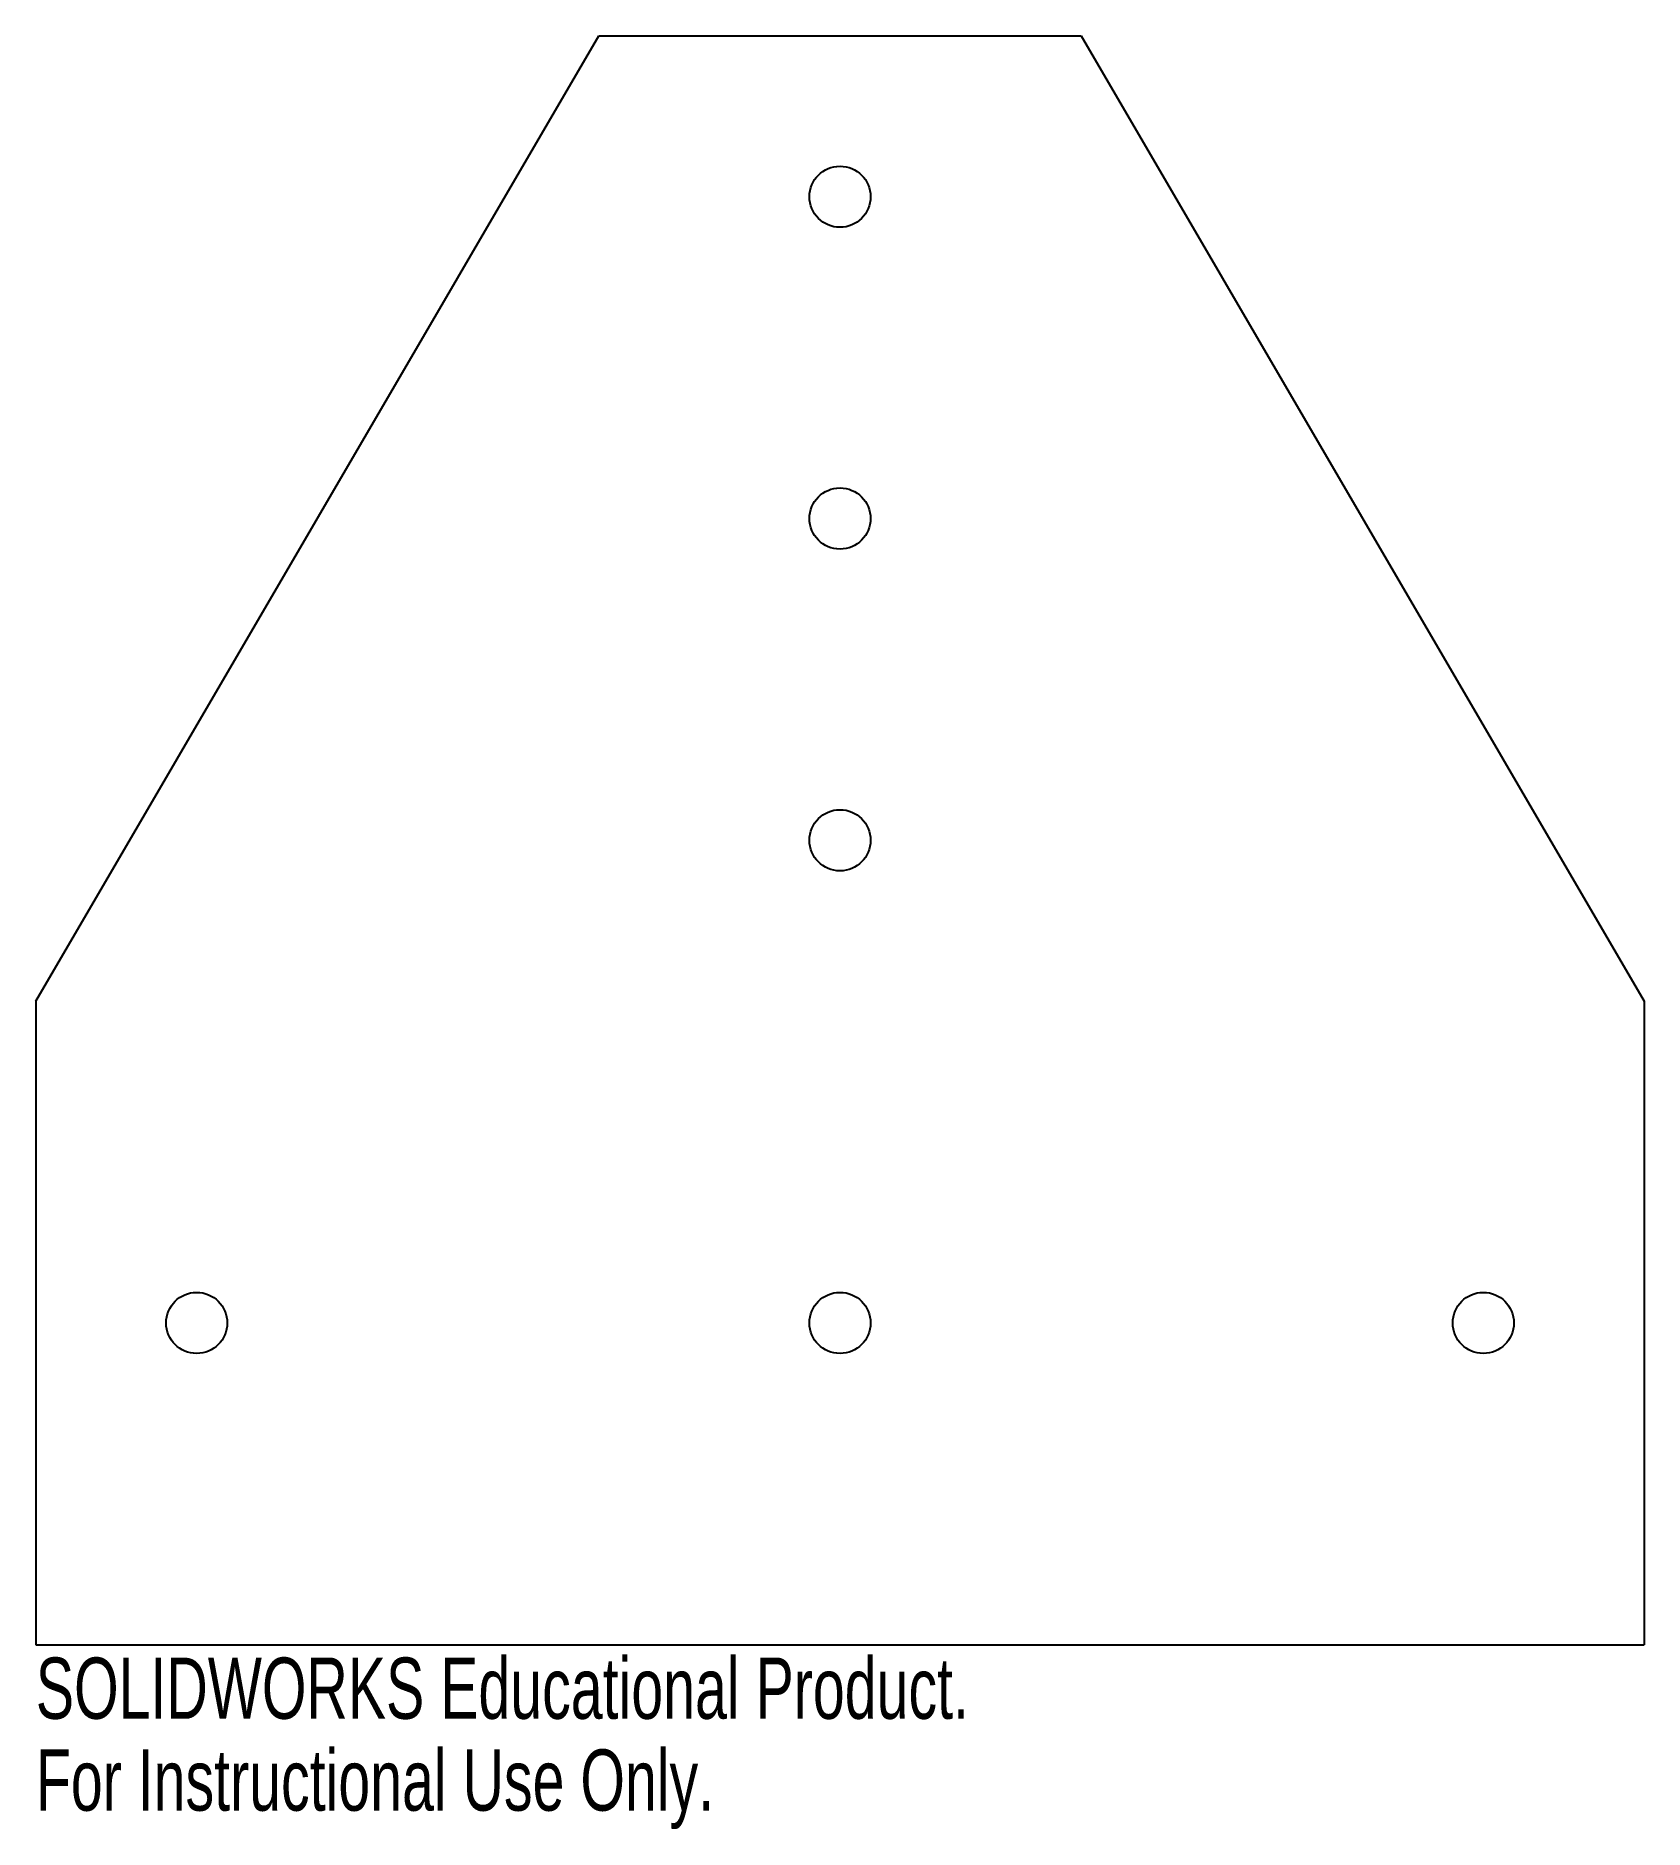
# Model space of a CAD drawing. Header units: inches. Extents: x -2.5 to 2.5, y -3.07 to 2.5.
import ezdxf

# ---------------------------------------------------------------- set-up
doc = ezdxf.new("R2010")
doc.units = ezdxf.units.IN
doc.header["$MEASUREMENT"] = 0
doc.styles.add('SLDTEXTSTYLE0', font='TXT', dxfattribs={"width": 0.7})

msp = doc.modelspace()

# ---------------------------------------------------------------- linework, layer by layer
at = {"color": 7, "linetype": 'Continuous', "lineweight": 25}
for p, q in [((-2.5, -0.5), (-0.75, 2.5)), ((-0.75, 2.5), (0.75, 2.5)), ((0.75, 2.5), (2.5, -0.5)), ((-2.5, -0.5), (-2.5, -2.5)), ((2.5, -0.5), (2.5, -2.5)), ((-2.5, -2.5), (2.5, -2.5))]:
    msp.add_line(p, q, dxfattribs=at)
for centre in [(0, 2), (0, 1), (0, 0), (-2, -1.5), (0, -1.5), (2, -1.5)]:
    msp.add_circle(centre, 0.095, dxfattribs=at)

# ---------------------------------------------------------------- texts
at = {"color": 7, "linetype": 'Continuous', "char_height": 0.1903, "attachment_point": 1, "style": 'SLDTEXTSTYLE0'}
for s, insert in [('SOLIDWORKS Educational Product.', (-2.5, -2.5401)), ('For Instructional Use Only.', (-2.5, -2.8256))]:
    msp.add_mtext(s, dxfattribs=dict(at, insert=insert))

doc.saveas('drawing.dxf')
